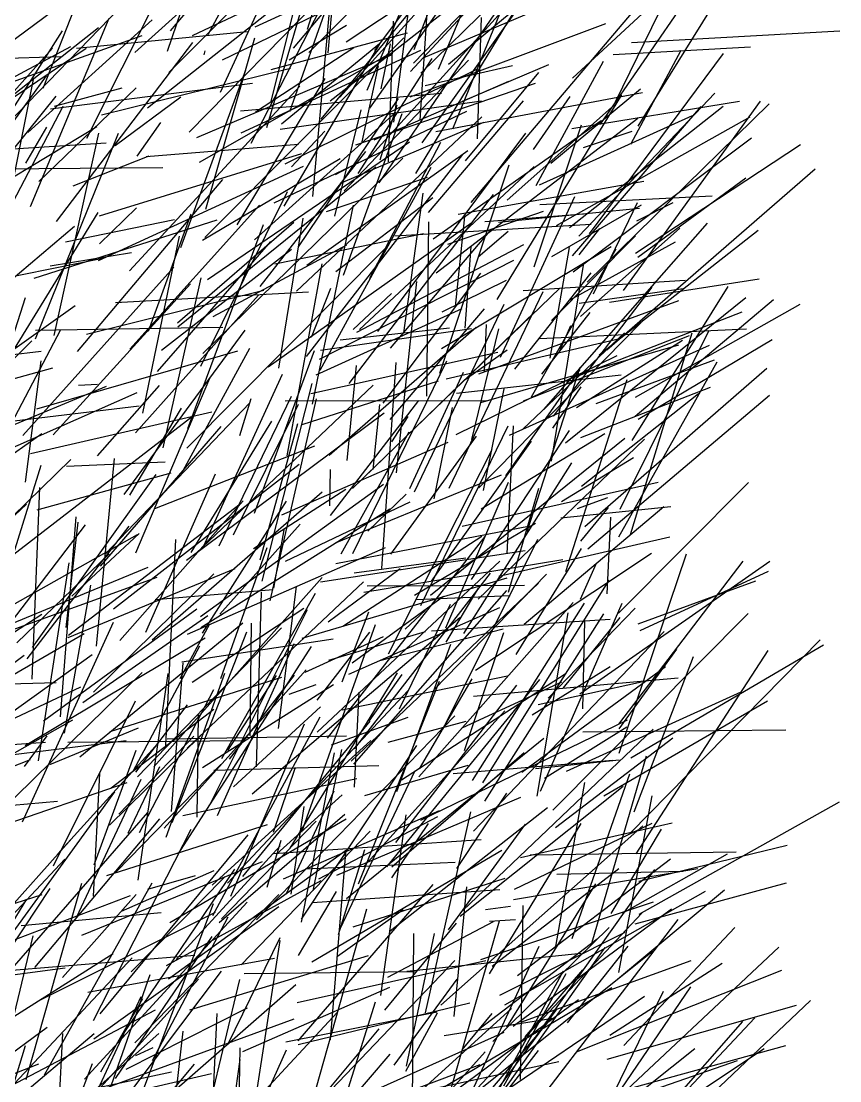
# Model space of a CAD drawing. Header units: metres. Extents: x 0 to 1019, y 0 to 619.
# Drawn here: x 940.7 to 1019.1, y 123.7 to 225.2 of the extents above; entities that cross this region are included whole.
import ezdxf

# ---------------------------------------------------------------- set-up
doc = ezdxf.new("R2010")
doc.units = ezdxf.units.M

msp = doc.modelspace()

# ---------------------------------------------------------------- linework, layer by layer
at = {"color": 103}
for p, q in [((955, 224.3), (970.13, 242.41)), ((970.31, 177.88), (978.79, 188.89)), ((971.09, 137.76), (973.61, 145.9))]:
    msp.add_line(p, q, dxfattribs=at)
at = {"color": 178}
for p, q in [((958.6, 223.95), (967.91, 241.36)), ((981.64, 221.13), (1001.09, 237.29)), ((957.5, 214.1), (976.15, 222.02)), ((996.81, 193.75), (1016.76, 211.09)), ((922.76, 171.82), (942.67, 185.73)), ((925.49, 136.12), (942.69, 141.57))]:
    msp.add_line(p, q, dxfattribs=at)
at = {"color": 132}
for p, q in [((968.12, 224.46), (973.22, 240.73)), ((966.42, 216.59), (970.32, 227.64)), ((991.35, 192.95), (993.21, 203.56)), ((958.06, 166.61), (966.11, 179.26)), ((953.53, 169.85), (964.82, 170.8)), ((972.99, 142.61), (980.75, 162.02))]:
    msp.add_line(p, q, dxfattribs=at)
at = {"color": 72}
for p, q in [((978.26, 221.21), (996.59, 240.12)), ((999.81, 187.13), (1012.64, 194.76)), ((994.38, 180.7), (1005.58, 189.59)), ((952.64, 166.72), (959.29, 181.87))]:
    msp.add_line(p, q, dxfattribs=at)
at = {"color": 194}
for p, q in [((980.67, 220.64), (988.94, 240.54)), ((945.99, 222.64), (962.35, 224.24)), ((988.52, 145.14), (1003.06, 148.44))]:
    msp.add_line(p, q, dxfattribs=at)
at = {"color": 145}
for p, q in [((942.78, 218.82), (949.92, 236.94)), ((956.58, 155.59), (973.48, 171.55))]:
    msp.add_line(p, q, dxfattribs=at)
at = {"color": 109}
for p, q in [((970.1, 222.2), (971.36, 236.8)), ((975.17, 218.77), (976.06, 223.08)), ((994.96, 174.69), (1012.39, 189.41)), ((956.08, 163.86), (970.59, 166.09)), ((957.53, 148.98), (957.66, 158.8))]:
    msp.add_line(p, q, dxfattribs=at)
at = {"color": 126}
for p, q in [((964.64, 217.59), (969.18, 235.82)), ((978.38, 180.15), (986.97, 198.13)), ((994.48, 159.38), (994.69, 167.77)), ((981.62, 138.2), (989.01, 148.32)), ((942.92, 124.3), (953.22, 142.71))]:
    msp.add_line(p, q, dxfattribs=at)
at = {"color": 124}
for p, q in [((971.82, 223.27), (991.15, 236.15)), ((973.35, 213.69), (974.93, 220.97)), ((941.75, 162.22), (942.46, 180.58))]:
    msp.add_line(p, q, dxfattribs=at)
at = {"color": 216}
for p, q in [((954.83, 220.34), (969.26, 234.74)), ((993.21, 205.47), (1007.93, 217.1)), ((989.82, 201.7), (994.37, 215.3)), ((988.51, 123.87), (988.77, 140.52)), ((932.48, 115.43), (947.66, 128.27))]:
    msp.add_line(p, q, dxfattribs=at)
at = {"color": 137}
for p, q in [((968.24, 222.24), (980.45, 234.5)), ((987.13, 181.68), (994.23, 191.87)), ((999.06, 147.48), (1017.22, 165.99))]:
    msp.add_line(p, q, dxfattribs=at)
at = {"color": 237}
for p, q in [((969.43, 215.85), (984.85, 234.54)), ((946.95, 195.26), (963.92, 199.48)), ((945.01, 182.62), (954.47, 183.03))]:
    msp.add_line(p, q, dxfattribs=at)
at = {"color": 64}
for p, q in [((999.8, 215.19), (1011.78, 234.49)), ((972.06, 162.69), (986.54, 169.07)), ((926.73, 147.64), (945.62, 158.31)), ((995.4, 137.03), (1000.59, 154.86)), ((959.88, 139.24), (968.95, 148.61)), ((993.93, 118.42), (1013.29, 136.53)), ((991.27, 112.82), (1004.84, 132.74))]:
    msp.add_line(p, q, dxfattribs=at)
at = {"color": 180}
msp.add_line((971.2, 217.97), (985.86, 234.11), dxfattribs=at)
at = {"color": 12}
for p, q in [((977.97, 220.43), (990.59, 234.03)), ((963.09, 224.69), (976.31, 230.78)), ((962.72, 213.54), (970.97, 229.59)), ((976.59, 146.56), (988.16, 161.63)), ((992.92, 153.4), (1009.66, 161.01))]:
    msp.add_line(p, q, dxfattribs=at)
at = {"color": 93}
for p, q in [((966.78, 222.64), (975.24, 232.79)), ((957.78, 211.75), (976, 222.13)), ((980.24, 179.47), (982.02, 188.22))]:
    msp.add_line(p, q, dxfattribs=at)
at = {"color": 89}
for p, q in [((993.52, 219.77), (1007.5, 232.75)), ((941.13, 211.65), (943.14, 215.1)), ((999.06, 176.07), (1004.96, 195.4)), ((973.5, 170.54), (992.59, 173.67))]:
    msp.add_line(p, q, dxfattribs=at)
at = {"color": 25}
for p, q in [((974.57, 222.44), (982, 232.41)), ((967.23, 127.56), (980.16, 142.54)), ((943.88, 109.44), (957.3, 125.34))]:
    msp.add_line(p, q, dxfattribs=at)
at = {"color": 98}
for p, q in [((997.62, 217.53), (1004.52, 231.61)), ((986.86, 112.27), (1005.23, 126.83))]:
    msp.add_line(p, q, dxfattribs=at)
at = {"color": 48}
for p, q in [((946.97, 214.02), (955.3, 230.63)), ((959.07, 196.95), (971.88, 203.83)), ((976.1, 174.18), (984.31, 185.5)), ((992.65, 161.39), (998.08, 168.11)), ((988.56, 129.35), (1004.88, 135.25))]:
    msp.add_line(p, q, dxfattribs=at)
at = {"color": 170}
for p, q in [((951.56, 222.23), (960.89, 230.65)), ((952.34, 187.68), (955.86, 204.65)), ((947.99, 183.59), (953.93, 190.33)), ((977.61, 125.13), (980.27, 137.86))]:
    msp.add_line(p, q, dxfattribs=at)
at = {"color": 222}
for p, q in [((952.77, 216.93), (970.88, 231.25)), ((965.88, 207.53), (975.13, 223.23))]:
    msp.add_line(p, q, dxfattribs=at)
at = {"color": 212}
for p, q in [((954.71, 222.38), (957.68, 231.17)), ((940.01, 217.98), (946.9, 222.64)), ((963.76, 171.59), (968.55, 190.54)), ((947.61, 160.98), (959.14, 172.3)), ((953.39, 153.81), (969.53, 171.94)), ((966.55, 141.63), (967.79, 150.02))]:
    msp.add_line(p, q, dxfattribs=at)
at = {"color": 239}
for p, q in [((957.11, 223.88), (972.39, 231.11)), ((973.82, 218.62), (978.4, 229.38)), ((990.45, 151.49), (998.25, 169.48)), ((964.26, 142.28), (965.6, 146.79)), ((975.52, 130.49), (982.39, 138.84)), ((996.46, 114.32), (1010.97, 129.77))]:
    msp.add_line(p, q, dxfattribs=at)
at = {"color": 235}
for p, q in [((959.77, 218.43), (965.69, 231.26)), ((965.35, 157.5), (967.06, 171.1))]:
    msp.add_line(p, q, dxfattribs=at)
at = {"color": 252}
for p, q in [((964.23, 215.07), (968.91, 231.19)), ((983.12, 190.85), (987.24, 193.75))]:
    msp.add_line(p, q, dxfattribs=at)
at = {"color": 92}
for p, q in [((978.51, 210.66), (990.53, 230.46)), ((928.39, 205.56), (943.68, 222.64)), ((932.14, 204.85), (943.12, 219.99)), ((982.54, 206.74), (1000.33, 209.91)), ((942.18, 188.1), (961.43, 193.65)), ((959.64, 174.97), (966.59, 189.33)), ((947.91, 165.36), (949.62, 183.36)), ((951.4, 153.4), (957.8, 165.42)), ((960.46, 142.67), (977.77, 161.11)), ((964.85, 145.5), (984.76, 146.86)), ((982.99, 119.7), (991.54, 129.77))]:
    msp.add_line(p, q, dxfattribs=at)
at = {"color": 174}
for p, q in [((982.05, 214.93), (988.52, 230.81)), ((979.2, 221.74), (996.2, 228.94)), ((933.06, 204.44), (944.02, 218.06))]:
    msp.add_line(p, q, dxfattribs=at)
at = {"color": 110}
for p, q in [((959.98, 221.53), (976.83, 229.69)), ((985.12, 206.06), (994.55, 206.78)), ((954.13, 193.72), (966.57, 203.39)), ((961.62, 185.55), (962.71, 189.09))]:
    msp.add_line(p, q, dxfattribs=at)
at = {"color": 30}
for p, q in [((935.02, 219.78), (947.81, 229.29)), ((963.13, 216.56), (972.57, 222.71)), ((965.61, 215.4), (975.01, 223.1)), ((991.5, 196.58), (999.55, 204.68)), ((942.06, 195.63), (959.99, 195.92)), ((972.58, 172.39), (983.29, 173.82)), ((975.86, 156.19), (983.31, 158.18)), ((982.41, 144.08), (987.2, 151.3)), ((985.86, 127.5), (997.03, 138.41))]:
    msp.add_line(p, q, dxfattribs=at)
at = {"color": 190}
for p, q in [((956.78, 214.61), (970.3, 228.4)), ((981.56, 203.89), (990.73, 207.05)), ((980.94, 193.89), (997.22, 203.67)), ((991.62, 149.66), (1010.35, 168.5)), ((944.24, 119.43), (944.66, 128.27))]:
    msp.add_line(p, q, dxfattribs=at)
at = {"color": 191}
for p, q in [((970.28, 217.62), (984.29, 228.55)), ((969.28, 192.86), (987.88, 202.35)), ((991.69, 187.41), (1001.14, 199.77)), ((944.83, 157.05), (947.36, 171.22)), ((998.43, 127.12), (1009.05, 138.41))]:
    msp.add_line(p, q, dxfattribs=at)
at = {"color": 230}
for p, q in [((978.33, 222.54), (980.61, 228.45)), ((923.28, 155.98), (942.65, 168.43)), ((947.6, 141.43), (948.23, 153.16)), ((953.27, 125.68), (960.5, 139.43))]:
    msp.add_line(p, q, dxfattribs=at)
at = {"color": 15}
for p, q in [((978.91, 215.75), (979.78, 229.02)), ((970.75, 206.56), (973.25, 216.76)), ((990.36, 207.67), (1006.89, 208.52)), ((962.61, 156.79), (962.76, 167.56)), ((987.94, 142.11), (1001.15, 148.41)), ((938.22, 122.6), (941.82, 137.61))]:
    msp.add_line(p, q, dxfattribs=at)
at = {"color": 63}
for p, q in [((936.45, 212.42), (951.47, 227.93)), ((972.75, 213.4), (989.97, 219.31)), ((993.89, 188.24), (1004.04, 194.67)), ((988.64, 153.29), (1002.43, 163.42))]:
    msp.add_line(p, q, dxfattribs=at)
at = {"color": 234}
for p, q in [((973.95, 212.08), (988.17, 227.77)), ((948.25, 130.15), (962.42, 147.31)), ((968.61, 140.81), (986.53, 142.05))]:
    msp.add_line(p, q, dxfattribs=at)
at = {"color": 255}
for p, q in [((996.19, 215.37), (1004.95, 228.09)), ((984.41, 213.97), (984.78, 225.59)), ((941.78, 165.24), (953.61, 181.83))]:
    msp.add_line(p, q, dxfattribs=at)
at = {"color": 117}
msp.add_line((974.09, 216.91), (981.25, 227.04), dxfattribs=at)
at = {"color": 5}
for p, q in [((974.97, 209.75), (986.88, 227.15)), ((986.41, 206), (999.91, 207.33)), ((998.06, 178.48), (1006.61, 195.63)), ((994.26, 169.89), (995.81, 173.31)), ((975.04, 164), (986.87, 167.04)), ((991.99, 143.53), (1004.07, 143.81))]:
    msp.add_line(p, q, dxfattribs=at)
at = {"color": 123}
for p, q in [((976.4, 215.56), (977.93, 227.15)), ((932.87, 205.82), (944.63, 224.33)), ((967.26, 203.63), (976.82, 217.84)), ((945.67, 209.47), (952.93, 212.35)), ((982.4, 189.62), (998.18, 191.35)), ((975.88, 164.63), (985.8, 184.22)), ((967.56, 147.59), (974.62, 167.46)), ((976.67, 151.45), (981.86, 165.55))]:
    msp.add_line(p, q, dxfattribs=at)
at = {"color": 138}
for p, q in [((978.99, 220.26), (985.91, 227.04)), ((999.55, 189.22), (1015.32, 198.13)), ((989.22, 120.41), (1003.63, 139.2)), ((996.83, 125.8), (1014.97, 130.97)), ((977.53, 124.65), (980.56, 130.25))]:
    msp.add_line(p, q, dxfattribs=at)
at = {"color": 34}
for p, q in [((979.1, 213.59), (988.87, 227.33)), ((938.61, 134.23), (957.33, 135.76))]:
    msp.add_line(p, q, dxfattribs=at)
at = {"color": 223}
for p, q in [((983.79, 207.88), (999.69, 226.6)), ((982.96, 217.57), (991.24, 221.08)), ((992.24, 193.55), (993.35, 196.08)), ((970.11, 167.71), (977, 172.8)), ((925.79, 132.02), (944.91, 134.56))]:
    msp.add_line(p, q, dxfattribs=at)
at = {"color": 208}
for p, q in [((941.32, 214.57), (953.22, 225.36)), ((984.53, 128.7), (995.87, 137.33))]:
    msp.add_line(p, q, dxfattribs=at)
at = {"color": 186}
for p, q in [((941.58, 207.49), (949.1, 225.52)), ((976.07, 193.91), (985.6, 205.13)), ((940.98, 115.04), (957.66, 133.46))]:
    msp.add_line(p, q, dxfattribs=at)
at = {"color": 221}
for p, q in [((968.64, 208.45), (970.21, 226.18)), ((944.98, 167.17), (946.14, 177.25)), ((945.19, 166.21), (961.17, 172.8)), ((990.23, 159.77), (1000.11, 161.95)), ((946.48, 137.7), (963.81, 144.74))]:
    msp.add_line(p, q, dxfattribs=at)
at = {"color": 246}
for p, q in [((929.61, 210.09), (948.09, 224.64)), ((990.36, 194.83), (1010.17, 195.77)), ((973.84, 171.14), (988.9, 171.22)), ((974.01, 158.18), (977.2, 162.67)), ((960.49, 127.23), (965.5, 137.48))]:
    msp.add_line(p, q, dxfattribs=at)
at = {"color": 56}
for p, q in [((966.35, 221.55), (971.85, 224.86)), ((988.77, 199.43), (1004.3, 200.42))]:
    msp.add_line(p, q, dxfattribs=at)
at = {"color": 19}
for p, q in [((975.88, 211.76), (976.37, 225.23)), ((951.09, 179.84), (956.04, 188.17)), ((945.54, 170.16), (951.98, 176.17)), ((999.61, 145.47), (1012.26, 164.97))]:
    msp.add_line(p, q, dxfattribs=at)
at = {"color": 183}
for p, q in [((977.96, 217.98), (996.69, 225.03)), ((978.99, 169.28), (987.33, 186.47)), ((982.22, 119.15), (990.32, 136.63))]:
    msp.add_line(p, q, dxfattribs=at)
at = {"color": 38}
for p, q in [((933.16, 217.06), (952.27, 223.87)), ((954.6, 134.77), (969.44, 142.92))]:
    msp.add_line(p, q, dxfattribs=at)
at = {"color": 143}
for p, q in [((958.27, 204.51), (977.36, 223.66)), ((991.54, 202.7), (1000.13, 207.65)), ((957.86, 168.22), (975.4, 180.88))]:
    msp.add_line(p, q, dxfattribs=at)
at = {"color": 74}
for p, q in [((958.37, 207.22), (963.08, 223.66)), ((941.59, 183.82), (958.95, 187.81))]:
    msp.add_line(p, q, dxfattribs=at)
at = {"color": 133}
for p, q in [((964.63, 220.62), (977.71, 224.13)), ((961.76, 214.56), (978.98, 222.47)), ((965.51, 214.91), (984.78, 217.6))]:
    msp.add_line(p, q, dxfattribs=at)
at = {"color": 179}
for p, q in [((999.15, 223.21), (1019.12, 224.3)), ((956.54, 184.34), (975.55, 203.47)), ((975.35, 188.65), (984.73, 201.1)), ((947.61, 129.51), (956.97, 147.85))]:
    msp.add_line(p, q, dxfattribs=at)
at = {"color": 131}
for p, q in [((935.18, 217.31), (945.45, 222.83)), ((993.49, 202.76), (1005.84, 217.07)), ((935.27, 146.94), (950.85, 152.32)), ((933.01, 134.58), (951.16, 141.49))]:
    msp.add_line(p, q, dxfattribs=at)
at = {"color": 28}
msp.add_line((944.07, 206.04), (957.13, 223.19), dxfattribs=at)
at = {"color": 120}
for p, q in [((958.21, 222.03), (958.31, 222.41)), ((973.89, 176.39), (977.56, 179.92)), ((998.31, 139.8), (1008.37, 145.49)), ((962.76, 119.54), (965.49, 137.19)), ((941.63, 109.99), (947.52, 125.38))]:
    msp.add_line(p, q, dxfattribs=at)
at = {"color": 113}
for p, q in [((997.39, 222.04), (1010.55, 222.77)), ((961.69, 216.64), (980.95, 218.36)), ((977.46, 166.99), (979.41, 168.81)), ((980.47, 114.1), (990.25, 126.65))]:
    msp.add_line(p, q, dxfattribs=at)
at = {"color": 233}
for p, q in [((999.11, 213.45), (1003.91, 222.47)), ((995.15, 204.86), (1007.98, 222.15)), ((995.53, 199.12), (999.72, 207.87)), ((962.81, 151.24), (982.72, 168.13)), ((964.86, 147.54), (966.98, 153.79)), ((948.88, 143.42), (964.29, 148.28)), ((984.19, 122.54), (1001.18, 136.15))]:
    msp.add_line(p, q, dxfattribs=at)
at = {"color": 166}
for p, q in [((927.29, 221.29), (944.45, 221.87)), ((999.41, 149.49), (1005.11, 164.37)), ((998.05, 122.76), (1013.96, 127.13))]:
    msp.add_line(p, q, dxfattribs=at)
at = {"color": 78}
for p, q in [((971.63, 208.99), (983.53, 221.51)), ((943.44, 154.05), (951.92, 157.54))]:
    msp.add_line(p, q, dxfattribs=at)
at = {"color": 99}
for p, q in [((972.98, 210.66), (980.05, 221.66)), ((975.15, 131.91), (977.56, 149.2))]:
    msp.add_line(p, q, dxfattribs=at)
at = {"color": 125}
for p, q in [((990.04, 209.51), (996.47, 221.4)), ((972.43, 180.46), (989.91, 197.39)), ((940.28, 165.68), (949.1, 174.21)), ((972.62, 155.53), (985.66, 172.35)), ((978.13, 122.01), (987.65, 130.65))]:
    msp.add_line(p, q, dxfattribs=at)
at = {"color": 176}
for p, q in [((948.37, 216.28), (966.5, 220.75)), ((970.15, 164.03), (979.41, 166.79))]:
    msp.add_line(p, q, dxfattribs=at)
at = {"color": 53}
for p, q in [((955.98, 203.56), (962.22, 220.59)), ((937.94, 204.19), (944.7, 217.11)), ((941.09, 181.08), (942.59, 192.7)), ((966.35, 160.76), (968.93, 161.69)), ((961.92, 143.32), (974.12, 158.18)), ((993.02, 129.29), (998.85, 136.63)), ((955.22, 113.35), (970.95, 130.28))]:
    msp.add_line(p, q, dxfattribs=at)
at = {"color": 6}
for p, q in [((965.96, 211.59), (984.34, 220.63)), ((990.13, 151), (993.1, 168.57)), ((940.82, 148.55), (949.54, 167.68)), ((971.86, 141.2), (990.77, 156.57)), ((985.8, 134.71), (997.94, 144.07))]:
    msp.add_line(p, q, dxfattribs=at)
at = {"color": 165}
for p, q in [((979.39, 219.08), (987.75, 221.01)), ((953.24, 165.97), (969.52, 180.15)), ((949.16, 148.22), (957.85, 156.79))]:
    msp.add_line(p, q, dxfattribs=at)
at = {"color": 128}
for p, q in [((983.26, 211.85), (990.29, 220.32)), ((971.43, 161.94), (974, 168.67)), ((951.23, 134.19), (960.23, 143.31)), ((967.26, 135.73), (970.89, 141.87)), ((947.08, 132.22), (964.95, 135.5))]:
    msp.add_line(p, q, dxfattribs=at)
at = {"color": 227}
for p, q in [((938.37, 202.28), (941.91, 219.82)), ((982.31, 197.9), (983.18, 206.54))]:
    msp.add_line(p, q, dxfattribs=at)
at = {"color": 112}
for p, q in [((943.49, 216.83), (962.86, 219.29)), ((965.8, 143.09), (980.75, 149.62))]:
    msp.add_line(p, q, dxfattribs=at)
at = {"color": 160}
for p, q in [((961.39, 205.72), (969.81, 219.75)), ((948.1, 202.33), (967.72, 211.36)), ((979.99, 171.61), (989.57, 185)), ((967.88, 162.89), (975.39, 166.3))]:
    msp.add_line(p, q, dxfattribs=at)
at = {"color": 129}
for p, q in [((974.5, 213.89), (987.41, 219.48)), ((967.55, 138.92), (970.7, 155.17)), ((972.48, 138.5), (987.05, 143.16)), ((985.52, 120.89), (996.65, 136.51))]:
    msp.add_line(p, q, dxfattribs=at)
at = {"color": 65}
for p, q in [((942.37, 209.89), (951.7, 218.84)), ((952.67, 212.29), (967.24, 213.45))]:
    msp.add_line(p, q, dxfattribs=at)
at = {"color": 44}
for p, q in [((943.86, 217.09), (950.36, 218.85)), ((976.49, 204.68), (995.31, 205.81))]:
    msp.add_line(p, q, dxfattribs=at)
at = {"color": 207}
for p, q in [((951.06, 201.31), (967.39, 219.02)), ((994.21, 160.81), (1012.41, 173.52))]:
    msp.add_line(p, q, dxfattribs=at)
at = {"color": 175}
for p, q in [((980.41, 214.66), (1000.2, 218.41)), ((932.15, 205.64), (947.92, 215.14))]:
    msp.add_line(p, q, dxfattribs=at)
at = {"color": 217}
for p, q in [((991.44, 211.65), (1000.02, 218.75)), ((947.06, 122.42), (966.84, 129.69))]:
    msp.add_line(p, q, dxfattribs=at)
at = {"color": 181}
for p, q in [((994.1, 204.66), (1007.13, 218.33)), ((994.14, 198.23), (1004.12, 199.62)), ((949.3, 151.8), (959.13, 159.34))]:
    msp.add_line(p, q, dxfattribs=at)
at = {"color": 118}
for p, q in [((949.68, 213.33), (955.99, 217.99)), ((982.94, 126.71), (985.81, 130.18))]:
    msp.add_line(p, q, dxfattribs=at)
at = {"color": 162}
for p, q in [((975.07, 211.96), (976.72, 217.22)), ((949.72, 198.28), (968.22, 199.31)), ((928.96, 151.28), (947.48, 164.56))]:
    msp.add_line(p, q, dxfattribs=at)
at = {"color": 97}
for p, q in [((979.71, 206.92), (988.81, 217.62)), ((934.98, 179.71), (941.1, 198.78)), ((965.98, 188.87), (985.22, 188.89)), ((958.64, 113.31), (959.45, 130.18))]:
    msp.add_line(p, q, dxfattribs=at)
at = {"color": 68}
for p, q in [((986.3, 198.58), (998.22, 218.19)), ((991.18, 160.39), (999.52, 169.01)), ((954.58, 147.09), (960.19, 162.78))]:
    msp.add_line(p, q, dxfattribs=at)
at = {"color": 130}
for p, q in [((987.26, 208.11), (997.53, 217.24)), ((976.02, 138.11), (991.11, 149.92)), ((988.22, 133.81), (1002.88, 145.01)), ((943.08, 120.77), (958.91, 124.43))]:
    msp.add_line(p, q, dxfattribs=at)
at = {"color": 70}
for p, q in [((989.76, 212.94), (993.27, 218.02)), ((983.93, 152.52), (994.64, 169.48)), ((952.82, 142.11), (957.4, 143.4))]:
    msp.add_line(p, q, dxfattribs=at)
at = {"color": 102}
msp.add_line((993.44, 214.95), (1009.52, 217.57), dxfattribs=at)
at = {"color": 51}
for p, q in [((994.91, 200.24), (1012.35, 217.31)), ((993.46, 137.37), (998.99, 153.14))]:
    msp.add_line(p, q, dxfattribs=at)
at = {"color": 104}
for p, q in [((998.4, 199.43), (1011.52, 217.57)), ((943.45, 201.79), (951.25, 203.08)), ((957.05, 161.92), (967.75, 169)), ((932.05, 131.84), (945.53, 146.95)), ((989.6, 127.4), (1001.39, 143.98))]:
    msp.add_line(p, q, dxfattribs=at)
at = {"color": 146}
for p, q in [((963.05, 204.3), (976.59, 216.51)), ((997.21, 139.76), (1002.03, 147.84))]:
    msp.add_line(p, q, dxfattribs=at)
at = {"color": 71}
for p, q in [((964.93, 207.84), (983.39, 216.63)), ((942.21, 178.43), (955.05, 181.97)), ((991.85, 136.26), (994.68, 152.31)), ((987.2, 128.87), (995.74, 142.62))]:
    msp.add_line(p, q, dxfattribs=at)
at = {"color": 73}
for p, q in [((971.56, 200.91), (977.18, 216.41)), ((979.71, 122.26), (997.29, 132.69))]:
    msp.add_line(p, q, dxfattribs=at)
at = {"color": 114}
for p, q in [((990.35, 209.55), (1004.99, 216.2)), ((976.2, 144.24), (988.86, 155.18))]:
    msp.add_line(p, q, dxfattribs=at)
at = {"color": 141}
for p, q in [((951.79, 212.3), (954.06, 215.52)), ((972.12, 190.52), (985.95, 208.64)), ((969.37, 171.52), (988.98, 174.53))]:
    msp.add_line(p, q, dxfattribs=at)
at = {"color": 135}
for p, q in [((967.07, 199.37), (984.82, 216.07)), ((969.04, 157.14), (986.55, 173.51))]:
    msp.add_line(p, q, dxfattribs=at)
at = {"color": 147}
for p, q in [((971.29, 209.73), (985.01, 215.56)), ((960.76, 141.44), (967.84, 157.92)), ((935.6, 132), (941.22, 141.15))]:
    msp.add_line(p, q, dxfattribs=at)
at = {"color": 172}
for p, q in [((980.15, 204.4), (996.26, 215.72)), ((955.71, 145.45), (968.51, 165.35)), ((970.07, 116.76), (974.62, 131.3))]:
    msp.add_line(p, q, dxfattribs=at)
at = {"color": 9}
for p, q in [((980.43, 201.12), (999.76, 215.95)), ((968.02, 193.11), (982.99, 212.46)), ((978.37, 170.27), (989.96, 177.15)), ((969.03, 160.2), (974.08, 166.7)), ((982.18, 129.91), (983.39, 142.31))]:
    msp.add_line(p, q, dxfattribs=at)
at = {"color": 243}
for p, q in [((991.97, 205.67), (1010.52, 216.09)), ((959.66, 138.89), (971.69, 149.27)), ((995.11, 117.75), (1002.24, 132.34)), ((959.72, 112.5), (966.09, 126.71))]:
    msp.add_line(p, q, dxfattribs=at)
at = {"color": 101}
for p, q in [((942.04, 194.81), (950.01, 214.51)), ((983.22, 195.83), (983.8, 203.65)), ((951.65, 185.8), (963.41, 198.99)), ((984.74, 178.53), (996.59, 185.74)), ((956.61, 166.51), (975.59, 174.82))]:
    msp.add_line(p, q, dxfattribs=at)
at = {"color": 228}
for p, q in [((943.83, 195.14), (948.11, 214.51)), ((958.04, 204.26), (971.24, 212.1)), ((957.88, 192.2), (966.19, 208.91))]:
    msp.add_line(p, q, dxfattribs=at)
at = {"color": 59}
for p, q in [((966.57, 211.29), (969.78, 214.72)), ((927.64, 155.53), (946.71, 166.6))]:
    msp.add_line(p, q, dxfattribs=at)
at = {"color": 55}
msp.add_line((974.86, 195.5), (989.04, 214.52), dxfattribs=at)
at = {"color": 18}
for p, q in [((994.56, 213.15), (999.21, 214.71)), ((968.58, 188.56), (972.52, 207.62)), ((968.49, 194.96), (970.35, 199.68))]:
    msp.add_line(p, q, dxfattribs=at)
at = {"color": 248}
for p, q in [((928.84, 212.33), (948.81, 213.58)), ((981.83, 120.3), (1000.16, 139.8))]:
    msp.add_line(p, q, dxfattribs=at)
at = {"color": 119}
for p, q in [((958.52, 200.49), (977.89, 213.67)), ((992.85, 184.84), (1010.11, 198.76)), ((956.01, 181.86), (962.58, 193.93)), ((981.37, 167.14), (987.38, 181.07)), ((984.02, 160.58), (1003.64, 162.34)), ((947.14, 117.12), (953.04, 133.92))]:
    msp.add_line(p, q, dxfattribs=at)
at = {"color": 161}
for p, q in [((974.09, 200.63), (980.89, 213.66)), ((954.29, 184.36), (957.92, 200.67)), ((961.03, 176.04), (967.24, 188.55)), ((976.41, 125.22), (982.47, 133.47))]:
    msp.add_line(p, q, dxfattribs=at)
at = {"color": 139}
for p, q in [((993.56, 201.22), (1010.65, 214.07)), ((963.04, 178.11), (968.79, 193.68)), ((948.29, 173.04), (959.85, 186.42)), ((963.58, 173.65), (967.19, 186.71)), ((942.82, 158.21), (957.52, 168.95)), ((997.95, 134.11), (1001.15, 151.04)), ((992.89, 114.24), (1011.87, 126.83))]:
    msp.add_line(p, q, dxfattribs=at)
at = {"color": 41}
for p, q in [((999.54, 203.03), (1015.36, 213.43)), ((960.63, 154.54), (966.86, 162.59)), ((975.71, 144.24), (990.39, 162.19)), ((967.23, 127.22), (983.67, 131.22))]:
    msp.add_line(p, q, dxfattribs=at)
at = {"color": 31}
for p, q in [((948.2, 206.59), (967.58, 212.57)), ((997.99, 157.44), (1003.5, 165.07)), ((951.89, 142.97), (954.78, 162.76)), ((935.31, 129.9), (943.47, 142.16))]:
    msp.add_line(p, q, dxfattribs=at)
at = {"color": 7}
for p, q in [((963.57, 199.82), (973.69, 212.76)), ((958.09, 193.42), (977.24, 212.12))]:
    msp.add_line(p, q, dxfattribs=at)
at = {"color": 167}
for p, q in [((968.06, 201.86), (983.48, 212.84)), ((993.98, 178.57), (996.88, 179.62)), ((936.87, 133.81), (949.65, 151.42)), ((961.39, 113.51), (961.67, 126.91))]:
    msp.add_line(p, q, dxfattribs=at)
at = {"color": 140}
msp.add_line((934.33, 211.08), (954.25, 211.21), dxfattribs=at)
at = {"color": 82}
for p, q in [((955.69, 195.95), (974.65, 211.28)), ((989.17, 176.36), (994.24, 192.1)), ((957.91, 167.16), (976.01, 178.52)), ((999.85, 142.87), (1014.06, 146.31))]:
    msp.add_line(p, q, dxfattribs=at)
at = {"color": 21}
for p, q in [((969.32, 191.8), (979.98, 211.26)), ((959.72, 168.44), (967.42, 177.07))]:
    msp.add_line(p, q, dxfattribs=at)
at = {"color": 224}
msp.add_line((970.79, 210.56), (972.9, 211.68), dxfattribs=at)
at = {"color": 122}
msp.add_line((973.09, 195.69), (989.84, 211.33), dxfattribs=at)
at = {"color": 46}
for p, q in [((980.81, 191.53), (987.45, 211.47)), ((981.2, 128.08), (991.44, 129.7))]:
    msp.add_line(p, q, dxfattribs=at)
at = {"color": 2}
for p, q in [((969.95, 207), (979.61, 210.29)), ((979.9, 170.26), (998.53, 185.31)), ((967.62, 166.13), (987.23, 171.93)), ((927.89, 119.7), (942.36, 125.36))]:
    msp.add_line(p, q, dxfattribs=at)
at = {"color": 80}
for p, q in [((999.77, 202.64), (1010.1, 210.25)), ((956.98, 174.36), (964.71, 186.91)), ((940.03, 134.75), (952.81, 149.43))]:
    msp.add_line(p, q, dxfattribs=at)
at = {"color": 84}
for p, q in [((946.08, 193.59), (960.01, 210.07)), ((945.21, 166.44), (961.67, 179.01)), ((954.94, 138.9), (971.82, 148.83))]:
    msp.add_line(p, q, dxfattribs=at)
at = {"color": 54}
for p, q in [((970.83, 201.25), (980.12, 208.36)), ((996.84, 170.39), (997.19, 177.74)), ((932.21, 150.89), (941.56, 154.5)), ((949.71, 123.95), (958.99, 137.56))]:
    msp.add_line(p, q, dxfattribs=at)
at = {"color": 57}
for p, q in [((977.33, 195.38), (979.19, 208.77)), ((990.56, 191.44), (995.2, 197.35)), ((984.99, 180.27), (986.96, 190.02)), ((941.25, 164.17), (951.02, 176.87)), ((993.88, 126.5), (1013.56, 134.35))]:
    msp.add_line(p, q, dxfattribs=at)
at = {"color": 226}
msp.add_line((986.6, 193.07), (993.72, 208.46), dxfattribs=at)
at = {"color": 83}
for p, q in [((948.18, 203.91), (951.73, 207.35)), ((984.52, 191.46), (1003.7, 198.49)), ((991.5, 119.5), (1009.32, 125.69))]:
    msp.add_line(p, q, dxfattribs=at)
at = {"color": 26}
for p, q in [((951.1, 193.81), (963.52, 207.61)), ((935.08, 149.71), (944.16, 150.52)), ((947.64, 127.77), (965.36, 140.45)), ((936.51, 120.64), (955.09, 124.6))]:
    msp.add_line(p, q, dxfattribs=at)
at = {"color": 196}
for p, q in [((999.66, 206.11), (1003.15, 207.88)), ((984.72, 188.7), (1003.7, 194.25)), ((941.05, 155.85), (958.31, 166.16)), ((999.51, 138.79), (1014.02, 142.71))]:
    msp.add_line(p, q, dxfattribs=at)
at = {"color": 182}
for p, q in [((938.82, 191.88), (948.05, 206.91)), ((985.07, 191.67), (985.25, 196.2)), ((934.61, 172.82), (941.19, 178.99))]:
    msp.add_line(p, q, dxfattribs=at)
at = {"color": 95}
for p, q in [((941.92, 200.62), (959.47, 206.22)), ((997.05, 198.34), (1011.39, 200.56)), ((977.63, 134.24), (994.33, 135.95)), ((948.2, 118.75), (959.89, 134.25))]:
    msp.add_line(p, q, dxfattribs=at)
at = {"color": 85}
for p, q in [((944.92, 204.09), (955.36, 206.23)), ((964.99, 201.99), (979.23, 204.9)), ((985.12, 150.53), (996.5, 168.47)), ((984.71, 135.36), (1001.27, 140.88))]:
    msp.add_line(p, q, dxfattribs=at)
at = {"color": 220}
msp.add_line((952.88, 195.56), (956.96, 206.79), dxfattribs=at)
at = {"color": 203}
for p, q in [((965.36, 191.99), (967.7, 206.37)), ((973.62, 151.07), (983.51, 153.96)), ((999.39, 115.43), (1016.32, 131.44))]:
    msp.add_line(p, q, dxfattribs=at)
at = {"color": 151}
msp.add_line((926.02, 188.81), (945.79, 205.62), dxfattribs=at)
at = {"color": 218}
for p, q in [((955.65, 196.34), (966.8, 205.98)), ((964.53, 169.72), (968.99, 189.07)), ((952.06, 121.97), (959.11, 140.71))]:
    msp.add_line(p, q, dxfattribs=at)
at = {"color": 33}
msp.add_line((956.64, 186.21), (963.9, 205.77), dxfattribs=at)
at = {"color": 195}
for p, q in [((964.34, 192.14), (983.85, 205.97)), ((970.82, 173.28), (989.45, 176.9)), ((971.43, 159.26), (987.27, 162.54))]:
    msp.add_line(p, q, dxfattribs=at)
at = {"color": 13}
for p, q in [((979.56, 189.32), (979.74, 206.01)), ((991.62, 186.25), (994.35, 190.2)), ((986.94, 123.26), (992.91, 134.01))]:
    msp.add_line(p, q, dxfattribs=at)
at = {"color": 164}
for p, q in [((984.48, 202.68), (987.33, 205.12)), ((960.49, 155.39), (965.16, 162.56)), ((954.16, 110.28), (956.21, 128.49))]:
    msp.add_line(p, q, dxfattribs=at)
at = {"color": 106}
for p, q in [((990.76, 188.04), (1006.45, 205.88)), ((943.75, 185.61), (956.91, 200.09)), ((956.83, 130.55), (973.95, 135.74)), ((959.23, 108.82), (961.68, 125.79))]:
    msp.add_line(p, q, dxfattribs=at)
at = {"color": 158}
for p, q in [((994.14, 202.86), (996.11, 205.37)), ((961.02, 151.9), (969.36, 159.55))]:
    msp.add_line(p, q, dxfattribs=at)
at = {"color": 198}
msp.add_line((994.26, 196.96), (1003.8, 205.4), dxfattribs=at)
at = {"color": 61}
for p, q in [((996.06, 193.28), (1011.29, 205.22)), ((982.36, 185.65), (997.8, 193.22)), ((978.78, 152.85), (993.57, 169.56)), ((980, 166.85), (997.13, 167.95)), ((932.38, 154.04), (950.73, 156.35)), ((946.76, 123.89), (962.35, 140.86))]:
    msp.add_line(p, q, dxfattribs=at)
at = {"color": 62}
for p, q in [((953.73, 191.68), (964.59, 204.12)), ((956.18, 149.15), (972.84, 152.68))]:
    msp.add_line(p, q, dxfattribs=at)
at = {"color": 168}
for p, q in [((993.22, 198.52), (1003.37, 204.11)), ((970.27, 178.81), (970.32, 182.3)), ((987.36, 170.53), (990.27, 180.52)), ((989.95, 153.65), (997.98, 154.47))]:
    msp.add_line(p, q, dxfattribs=at)
at = {"color": 42}
for p, q in [((972.83, 195.46), (988.85, 203.86)), ((975.82, 133.66), (985.95, 138.99))]:
    msp.add_line(p, q, dxfattribs=at)
at = {"color": 86}
for p, q in [((989.57, 189.26), (997.69, 203.44)), ((949.19, 117.42), (967, 132.95)), ((961.92, 126.53), (976.01, 132.72))]:
    msp.add_line(p, q, dxfattribs=at)
at = {"color": 142}
for p, q in [((932.19, 199.27), (948.5, 202.53)), ((999.08, 154.67), (1017.56, 165.5))]:
    msp.add_line(p, q, dxfattribs=at)
at = {"color": 88}
for p, q in [((966.18, 183.61), (969.52, 201.99)), ((932.63, 143.57), (952.27, 162.86)), ((951.57, 127.38), (965.38, 141.58)), ((962.05, 134.02), (978.6, 134.22))]:
    msp.add_line(p, q, dxfattribs=at)
at = {"color": 154}
for p, q in [((991.48, 183.09), (994.59, 202.06)), ((962.25, 113.49), (974.98, 128.71)), ((960.16, 107.67), (976.02, 126.29))]:
    msp.add_line(p, q, dxfattribs=at)
at = {"color": 29}
for p, q in [((940.83, 185.54), (955.31, 201.68)), ((971.26, 138.28), (978.42, 153.46))]:
    msp.add_line(p, q, dxfattribs=at)
at = {"color": 36}
for p, q in [((987.99, 191.92), (995.3, 201.12)), ((934.25, 186.25), (951.98, 188.39)), ((987.25, 174.23), (987.85, 186.49)), ((984.02, 147.65), (1002.3, 166.79))]:
    msp.add_line(p, q, dxfattribs=at)
at = {"color": 152}
for p, q in [((976.65, 181.97), (978.59, 200.29)), ((955.52, 135.37), (965.51, 146.26)), ((978.06, 111.73), (992.03, 130.64))]:
    msp.add_line(p, q, dxfattribs=at)
at = {"color": 40}
for p, q in [((981.02, 197.41), (987.18, 200.44)), ((965.66, 177.95), (981.59, 184.91))]:
    msp.add_line(p, q, dxfattribs=at)
at = {"color": 105}
msp.add_line((972.5, 195.7), (976.15, 199.17), dxfattribs=at)
at = {"color": 127}
for p, q in [((973.79, 181.81), (992.3, 199.65)), ((926.88, 187.39), (943.7, 192.03))]:
    msp.add_line(p, q, dxfattribs=at)
at = {"color": 111}
for p, q in [((981.69, 180.52), (990.69, 199.35)), ((971.33, 174.22), (977.86, 185.91)), ((985.55, 133.97), (994.33, 148.39))]:
    msp.add_line(p, q, dxfattribs=at)
at = {"color": 136}
for p, q in [((999.21, 185.06), (1008.42, 199.81)), ((955.08, 149.52), (956.2, 163.77))]:
    msp.add_line(p, q, dxfattribs=at)
at = {"color": 121}
msp.add_line((935.23, 190.45), (945.84, 198.02), dxfattribs=at)
at = {"color": 3}
msp.add_line((999.5, 187.4), (1012.75, 198.58), dxfattribs=at)
at = {"color": 17}
for p, q in [((968.93, 191.36), (982.92, 197.73)), ((988.81, 188.88), (1004.72, 195.12)), ((956.52, 173.62), (975.46, 187.72))]:
    msp.add_line(p, q, dxfattribs=at)
at = {"color": 60}
for p, q in [((976.03, 187.07), (985.06, 197.69)), ((963.22, 153.81), (963.7, 170.55)), ((967.35, 119.62), (986.96, 128.39))]:
    msp.add_line(p, q, dxfattribs=at)
at = {"color": 134}
for p, q in [((993.47, 191.05), (1009.75, 197.4)), ((943.78, 144.33), (951.64, 160.13)), ((969.21, 143.08), (980.6, 149.07))]:
    msp.add_line(p, q, dxfattribs=at)
at = {"color": 16}
for p, q in [((970.19, 183.68), (984.29, 195.92)), ((977.92, 180.49), (983.07, 191.63)), ((967.62, 186.62), (980.68, 190.79)), ((926.26, 164.59), (945.43, 183.24))]:
    msp.add_line(p, q, dxfattribs=at)
at = {"color": 45}
for p, q in [((984.52, 180.53), (1000.08, 196.39)), ((997.91, 168.52), (1010.36, 181.04))]:
    msp.add_line(p, q, dxfattribs=at)
at = {"color": 156}
for p, q in [((936.65, 180.81), (944.48, 195.71)), ((983.87, 185.18), (986.46, 195.77)), ((988.74, 186.17), (998.5, 195.4)), ((946.59, 159.97), (958.56, 168.32)), ((974.05, 114.18), (985.13, 126.52))]:
    msp.add_line(p, q, dxfattribs=at)
at = {"color": 39}
for p, q in [((950.54, 179.9), (962.13, 195.65)), ((951.67, 153.31), (956.63, 159.76))]:
    msp.add_line(p, q, dxfattribs=at)
at = {"color": 153}
msp.add_line((969.37, 193.73), (983.83, 195.79), dxfattribs=at)
at = {"color": 202}
for p, q in [((971.25, 194.73), (981.72, 195.87)), ((953.49, 178.56), (968.81, 184.56)), ((982.99, 157.57), (992.49, 161.94))]:
    msp.add_line(p, q, dxfattribs=at)
at = {"color": 193}
for p, q in [((924.47, 177.35), (941.69, 194.62)), ((958.85, 150.35), (968.1, 168.89)), ((973.55, 144.3), (987.03, 159.18))]:
    msp.add_line(p, q, dxfattribs=at)
at = {"color": 245}
for p, q in [((981.41, 190.98), (998.03, 194.83)), ((942.41, 131.42), (959.3, 139.88))]:
    msp.add_line(p, q, dxfattribs=at)
at = {"color": 4}
msp.add_line((987.47, 185.59), (1006.62, 194.2), dxfattribs=at)
at = {"color": 184}
for p, q in [((939.37, 193.26), (942.59, 193.63)), ((951.84, 152.86), (965.64, 167.12)), ((940.69, 138.61), (954.08, 139.86))]:
    msp.add_line(p, q, dxfattribs=at)
at = {"color": 204}
for p, q in [((968.42, 189.59), (986.34, 193.52)), ((974.42, 182.29), (975.06, 188.53)), ((987.81, 128.96), (1002.98, 140.21))]:
    msp.add_line(p, q, dxfattribs=at)
at = {"color": 219}
for p, q in [((971.91, 183.15), (972.82, 192.27)), ((942.34, 154.38), (945.28, 173.37)), ((965.16, 145.44), (971.45, 151.13))]:
    msp.add_line(p, q, dxfattribs=at)
at = {"color": 197}
for p, q in [((972.47, 174.24), (981.46, 192.72)), ((950.13, 127.74), (961.15, 144)), ((981.92, 122.53), (994.08, 131.54))]:
    msp.add_line(p, q, dxfattribs=at)
at = {"color": 189}
for p, q in [((975.23, 172.8), (976.61, 192.54)), ((994.7, 176.85), (1012.12, 192)), ((972.57, 154.07), (987.22, 170.7)), ((983.6, 120.44), (1000.4, 131.85))]:
    msp.add_line(p, q, dxfattribs=at)
at = {"color": 188}
for p, q in [((995.77, 188.62), (1007.11, 192.8)), ((997.96, 157.9), (1009.85, 173.53)), ((999.79, 167.52), (1011.06, 171.62)), ((966.46, 146.03), (976.74, 162.83)), ((958.04, 153.74), (970.61, 161.71))]:
    msp.add_line(p, q, dxfattribs=at)
at = {"color": 32}
for p, q in [((997.96, 175.85), (1007.37, 192.6)), ((988.89, 167.49), (1002.27, 178.74)), ((978.96, 148.72), (998.76, 158.31)), ((966.04, 127.47), (980.54, 130.36))]:
    msp.add_line(p, q, dxfattribs=at)
at = {"color": 14}
for p, q in [((951.66, 174.32), (958.76, 191.06)), ((972.63, 151.86), (973.08, 160.95)), ((983.01, 140.06), (1001.22, 157.41))]:
    msp.add_line(p, q, dxfattribs=at)
at = {"color": 254}
for p, q in [((958.15, 174.93), (965.73, 191.43)), ((978.46, 169.83), (987.52, 170.23))]:
    msp.add_line(p, q, dxfattribs=at)
at = {"color": 116}
for p, q in [((992.86, 172.53), (998.73, 190.93)), ((948.77, 174.22), (962.6, 188.69)), ((946.3, 154.78), (961.91, 167.62))]:
    msp.add_line(p, q, dxfattribs=at)
at = {"color": 157}
for p, q in [((936.96, 185.35), (948.87, 190.29)), ((946.16, 190.38), (947.98, 190.48)), ((938.87, 168.77), (951.83, 176.07)), ((955.91, 162.27), (958.75, 167.51)), ((968.57, 121.67), (973.8, 140.2)), ((994.21, 111.63), (1009.82, 129.43))]:
    msp.add_line(p, q, dxfattribs=at)
at = {"color": 11}
msp.add_line((957.41, 174.24), (974.4, 190.38), dxfattribs=at)
at = {"color": 22}
for p, q in [((994.3, 185.37), (1006.72, 190.19)), ((970.04, 156.56), (985.15, 175.88)), ((985.54, 139.02), (988.03, 139.18)), ((986.54, 131.95), (998.55, 137.98))]:
    msp.add_line(p, q, dxfattribs=at)
at = {"color": 225}
for p, q in [((938.4, 183.75), (951.79, 189.68)), ((987.84, 141.09), (1005.52, 144.08)), ((928.03, 117.76), (943.18, 128.86))]:
    msp.add_line(p, q, dxfattribs=at)
at = {"color": 115}
msp.add_line((939.56, 173.86), (957.21, 187.51), dxfattribs=at)
at = {"color": 66}
for p, q in [((976.18, 184.95), (977.75, 187.36)), ((989.46, 145.39), (1009.18, 145.66)), ((977.69, 122.46), (992.21, 125.58))]:
    msp.add_line(p, q, dxfattribs=at)
at = {"color": 94}
for p, q in [((983.84, 171.75), (993.23, 186.02)), ((935.62, 165.81), (952.84, 172.94)), ((950.94, 147.46), (953.97, 153.86))]:
    msp.add_line(p, q, dxfattribs=at)
at = {"color": 150}
for p, q in [((984.48, 169.86), (1000.41, 185.21)), ((941.99, 134.58), (953.96, 148.83))]:
    msp.add_line(p, q, dxfattribs=at)
at = {"color": 10}
msp.add_line((938.62, 169.98), (942.61, 182.72), dxfattribs=at)
at = {"color": 232}
msp.add_line((949.54, 168.96), (967.33, 182.81), dxfattribs=at)
at = {"color": 249}
for p, q in [((983.08, 166.57), (993.45, 182.93)), ((999.98, 166.86), (1012.29, 172.55)), ((983.16, 155.39), (986.92, 166.69)), ((959.48, 149.15), (966.84, 165.63)), ((991.87, 148.01), (1003.13, 156.59)), ((947.66, 144.42), (951.71, 155.41)), ((967.47, 118.84), (984.66, 125.3))]:
    msp.add_line(p, q, dxfattribs=at)
at = {"color": 91}
for p, q in [((992.45, 179.24), (999.36, 183.46)), ((992.38, 177.65), (1002.94, 178.75)), ((949.22, 157.2), (965.66, 162.41)), ((946.03, 139.45), (952.18, 152.64)), ((938.6, 121.97), (951.32, 135.51))]:
    msp.add_line(p, q, dxfattribs=at)
at = {"color": 144}
for p, q in [((970.81, 175.27), (986.7, 181.8)), ((955.16, 148.49), (962.31, 166.74)), ((985.18, 140.15), (987.57, 140.48))]:
    msp.add_line(p, q, dxfattribs=at)
at = {"color": 50}
for p, q in [((982.95, 176.87), (1001.72, 181.09)), ((935.83, 162.59), (946.85, 176.99))]:
    msp.add_line(p, q, dxfattribs=at)
at = {"color": 79}
for p, q in [((962.94, 174.73), (971.78, 180.4)), ((967.55, 139.21), (978.6, 155.85))]:
    msp.add_line(p, q, dxfattribs=at)
at = {"color": 159}
msp.add_line((950.15, 165.9), (961.95, 179.28), dxfattribs=at)
at = {"color": 241}
for p, q in [((966.02, 173.5), (977.94, 179.2)), ((941.01, 153.84), (943.17, 156.77)), ((944.65, 133.64), (951.71, 141.59))]:
    msp.add_line(p, q, dxfattribs=at)
at = {"color": 100}
for p, q in [((994.31, 175.44), (996.96, 178.66)), ((968.65, 141.93), (971.41, 155.48)), ((968.53, 135.12), (986.72, 145.83)), ((978.15, 118.58), (978.29, 137.84))]:
    msp.add_line(p, q, dxfattribs=at)
at = {"color": 192}
for p, q in [((944.44, 158.6), (945.96, 177.76)), ((970.32, 127.65), (971.79, 145.57))]:
    msp.add_line(p, q, dxfattribs=at)
at = {"color": 206}
msp.add_line((954.53, 155.87), (955.5, 175.6), dxfattribs=at)
at = {"color": 210}
msp.add_line((964.88, 170.94), (965.89, 176.52), dxfattribs=at)
at = {"color": 205}
for p, q in [((971.49, 167.29), (984.81, 175.92)), ((984.21, 163.07), (1001.08, 174.27)), ((970.42, 155.92), (977.76, 158.57)), ((933.64, 120.1), (953.54, 130.55))]:
    msp.add_line(p, q, dxfattribs=at)
at = {"color": 43}
msp.add_line((981.11, 157.44), (990.17, 175.61), dxfattribs=at)
at = {"color": 1}
for p, q in [((986.46, 172.08), (1002.83, 175.85)), ((959.8, 162.28), (964.26, 174.81)), ((980.88, 130.97), (1000.26, 148.17))]:
    msp.add_line(p, q, dxfattribs=at)
at = {"color": 155}
for p, q in [((988.11, 164.58), (994.36, 174.73)), ((977.11, 152.56), (992.8, 162.71)), ((945.15, 156.18), (962.14, 156.35))]:
    msp.add_line(p, q, dxfattribs=at)
at = {"color": 47}
for p, q in [((997.99, 155.11), (1004.43, 174.22)), ((990.82, 152.72), (998.7, 157.66)), ((954.81, 133.49), (971.86, 145.85)), ((930.37, 129.51), (944.87, 144.97))]:
    msp.add_line(p, q, dxfattribs=at)
at = {"color": 108}
for p, q in [((935.46, 165.36), (953.72, 171.98)), ((935.16, 155.63), (943.01, 156.18)), ((959.13, 153.51), (974.95, 153.95)), ((997.61, 133.33), (1008.08, 142.04))]:
    msp.add_line(p, q, dxfattribs=at)
at = {"color": 177}
msp.add_line((980.21, 161.2), (991.03, 172.26), dxfattribs=at)
at = {"color": 185}
for p, q in [((984.93, 152.29), (997.02, 171.69)), ((976.92, 159.36), (981.83, 169.41)), ((983.02, 116.61), (992.63, 134.26))]:
    msp.add_line(p, q, dxfattribs=at)
at = {"color": 76}
for p, q in [((972.3, 154.37), (990.24, 171.42)), ((978.85, 153.63), (983.89, 162.25))]:
    msp.add_line(p, q, dxfattribs=at)
at = {"color": 67}
for p, q in [((981.41, 165.76), (984.5, 170.94)), ((961.77, 134.85), (974.13, 147.65)), ((950.29, 140), (959.18, 143.89))]:
    msp.add_line(p, q, dxfattribs=at)
at = {"color": 169}
msp.add_line((959.92, 154.62), (968.89, 170.46), dxfattribs=at)
at = {"color": 201}
for p, q in [((972.39, 163.76), (981.15, 170.17)), ((996.52, 151.02), (1012.18, 160.14))]:
    msp.add_line(p, q, dxfattribs=at)
at = {"color": 35}
for p, q in [((926.13, 153.51), (940.97, 164.5)), ((982.73, 139.52), (998.37, 151.97)), ((951.67, 126.16), (953.32, 126.93))]:
    msp.add_line(p, q, dxfattribs=at)
at = {"color": 27}
msp.add_line((989.64, 158.81), (997.1, 163.42), dxfattribs=at)
at = {"color": 107}
msp.add_line((954.39, 147.95), (968, 163.1), dxfattribs=at)
at = {"color": 52}
for p, q in [((928.65, 161.42), (944.02, 161.9)), ((944.2, 145.48), (953.85, 156.12))]:
    msp.add_line(p, q, dxfattribs=at)
at = {"color": 20}
for p, q in [((930.99, 154.22), (946.39, 161.49)), ((970.93, 143.44), (988.56, 150.9)), ((976.19, 143.18), (979.72, 148.37))]:
    msp.add_line(p, q, dxfattribs=at)
at = {"color": 200}
msp.add_line((952.03, 147.52), (959.13, 161.23), dxfattribs=at)
at = {"color": 148}
msp.add_line((959.05, 139.56), (969.33, 158.59), dxfattribs=at)
at = {"color": 24}
for p, q in [((963.22, 139.15), (982.24, 158.7)), ((933.23, 125.63), (949.49, 135.94)), ((948.33, 124.59), (952.35, 131.61))]:
    msp.add_line(p, q, dxfattribs=at)
at = {"color": 163}
msp.add_line((994.49, 157.17), (1013.95, 157.37), dxfattribs=at)
at = {"color": 23}
msp.add_line((950.03, 149.29), (957.24, 156.74), dxfattribs=at)
at = {"color": 211}
for p, q in [((954.67, 156.51), (971.86, 156.79)), ((971, 135.69), (977.29, 140.15))]:
    msp.add_line(p, q, dxfattribs=at)
at = {"color": 240}
for p, q in [((958.99, 142.48), (974.18, 156.33)), ((967.11, 131.23), (985.19, 135.25))]:
    msp.add_line(p, q, dxfattribs=at)
at = {"color": 37}
msp.add_line((982.07, 153.17), (997.36, 154.44), dxfattribs=at)
at = {"color": 213}
for p, q in [((949.78, 143.74), (959.81, 154.03)), ((941.17, 123.87), (946.5, 142.68)), ((936.09, 112.59), (953.86, 128.27))]:
    msp.add_line(p, q, dxfattribs=at)
at = {"color": 215}
msp.add_line((966.08, 141.63), (970.66, 151.53), dxfattribs=at)
at = {"color": 238}
for p, q in [((999.88, 139.71), (1019.09, 150.46)), ((980.84, 119.39), (986.51, 139.06))]:
    msp.add_line(p, q, dxfattribs=at)
at = {"color": 8}
msp.add_line((979.43, 130.25), (983.78, 149.5), dxfattribs=at)
at = {"color": 244}
msp.add_line((967.88, 144.04), (982.27, 144.69), dxfattribs=at)
at = {"color": 69}
msp.add_line((987.03, 131.03), (1006.24, 141.91), dxfattribs=at)
at = {"color": 199}
msp.add_line((965.87, 118.17), (982.22, 135.26), dxfattribs=at)
at = {"color": 96}
msp.add_line((997.09, 128.1), (1007.84, 135.01), dxfattribs=at)
at = {"color": 173}
msp.add_line((988.97, 127.95), (994.49, 134.36), dxfattribs=at)
at = {"color": 247}
for p, q in [((956.9, 113.71), (961.62, 133.45)), ((937.82, 116.37), (941.11, 127.12))]:
    msp.add_line(p, q, dxfattribs=at)
at = {"color": 253}
for p, q in [((947.62, 121.99), (952.18, 131.82)), ((950.75, 124.85), (962.37, 130.72))]:
    msp.add_line(p, q, dxfattribs=at)

doc.saveas('drawing.dxf')
